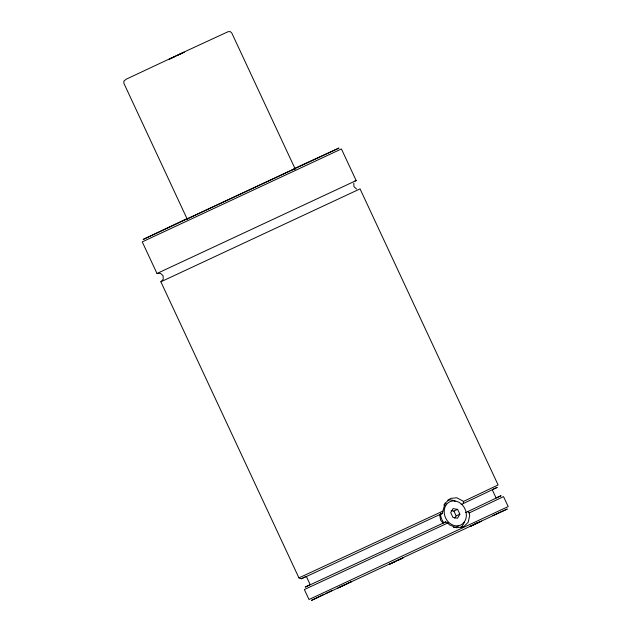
<?xml version="1.0" encoding="UTF-8"?>
<svg xmlns="http://www.w3.org/2000/svg" width="632" height="632" viewBox="0 0 632 632"><rect width="100%" height="100%" fill="white"/><g stroke="black" fill="none" stroke-linecap="round" stroke-linejoin="round"><path stroke-width="0.95" d="M156.989 273.49L356.164 180.562L341.422 148.955L142.255 241.882L156.989 273.49L160.496 273.34L163.08 275.71L163.238 279.218L160.868 281.809L298.936 577.885L301.369 578.778L306.386 576.542L442.305 513.405L445.031 503.293L450.537 498.403L456.778 497.779L463.114 501.113L463.58 503.42L461.178 504.526M454.756 518.287L456.154 515.878L459.859 514.172L457.615 509.376L453.041 508.594L450.703 512.615L452.947 517.418L457.521 518.201L459.859 514.172M301.369 578.778L305.493 576.716M310.193 584.639L305.248 587.096L445.781 521.906L447.883 522.956L449.36 524.797L456.446 527.783L463.722 526.685L468.201 522.269L469.71 515.254L469.157 512.971L467.798 511.58L465.389 512.686M338.792 587.547L337.417 588.218M391.129 563.475L389.517 564.242L391.113 563.523M323.995 594.325L311.45 600.4L507.306 509.021L492.683 515.649M325.772 593.488L331.99 590.541M186.48 218.862L143.14 239.449L338.989 148.07L295.057 168.238M442.858 511.122L298.936 577.885M463.39 501.492L498.103 484.957L360.043 188.881L160.868 281.809M463.58 503.42L497.218 487.398L493.039 489.255M467.798 511.58L501.097 495.709L496.081 497.945M447.883 522.956L304.363 589.53L309.016 599.507L508.183 506.58L503.53 496.602L469.157 512.971M339.55 587.191L341.833 586.125M348.667 582.988L339.455 587.286M391.887 563.12L401.77 558.554M470.074 526.44L478.471 522.522M479.957 521.874L473.992 524.663M342.568 585.785L345.483 584.418M178.137 54.984L184.157 52.211L169.218 59.179L175.23 56.406M469.979 526.527L473.257 525.002M346.304 584.039L348.769 582.894M397.82 560.347L403.382 557.787M391.793 563.207L395.071 561.69M442.305 513.405L439.682 514.843L440.646 520.239L442.977 522.964L445.781 521.906M451.169 510.609L453.918 511.075L457.615 509.376M474.916 523.841L478.479 522.198M479.293 522.143L481.568 521.108M292.245 169.818L295.002 168.586L187.119 218.925M354.457 181.321L356.164 180.562M356.535 189.031L353.952 186.653L353.794 183.146M492.549 490.385L495.812 497.368M295.31 169.242L231.786 33.022L230.238 31.6L228.136 31.687L186.709 50.813L126.1 79.245L123.817 81.259L123.904 83.361L187.428 219.581M453.918 511.075L456.154 515.878M306.662 577.119L309.917 584.102M447.756 500.086A15.603 12.98 65.3 0 1 455.23 501.2M464.275 522.111A15.603 12.98 65.3 0 1 460.617 527.665M443.941 522.877A12.845 10.689 65.3 0 1 440.488 513.208M443.83 505.023A12.845 10.689 65.3 0 1 446.153 503.451M458.595 525.784A12.845 10.689 65.3 0 1 453.357 527.594M351.044 581.859L349.433 582.625L351.044 581.859M445.742 505.584A12.845 10.689 65.3 0 0 455.143 525.745A12.845 10.689 65.3 0 0 464.954 508.855A12.845 10.689 65.3 0 0 445.742 505.584"/></g></svg>
